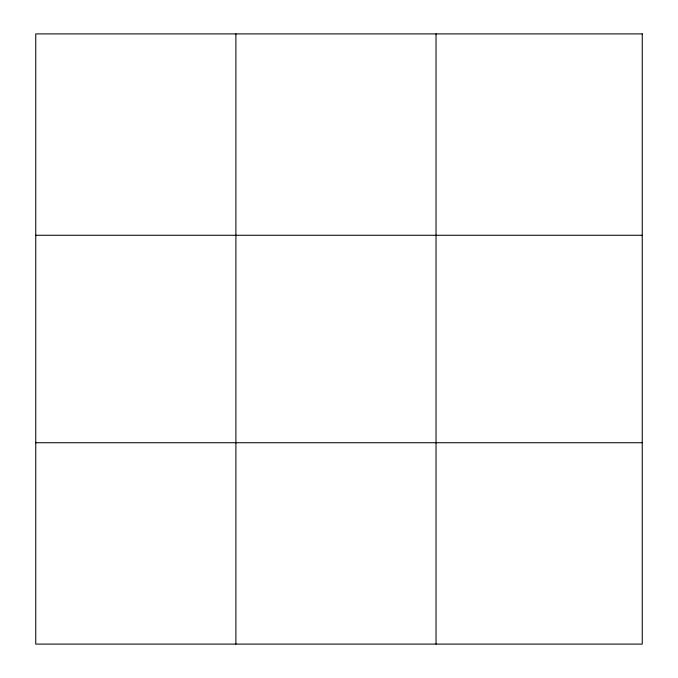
<?xml version="1.0" encoding="UTF-8"?>
<svg xmlns="http://www.w3.org/2000/svg" width="678" height="678" viewBox="0 0 678 678"><rect width="100%" height="100%" fill="white"/><g stroke="black" fill="none" stroke-linecap="round" stroke-linejoin="round"><path stroke-width="1.02" d="M235.893 33.9L235.893 644.1M436.039 33.9L436.039 644.1M35.748 235.266L642.252 235.266M35.748 442.734L642.252 442.734M642.252 33.9L642.252 644.1L35.748 644.1L35.748 33.9L642.252 33.9"/></g></svg>
